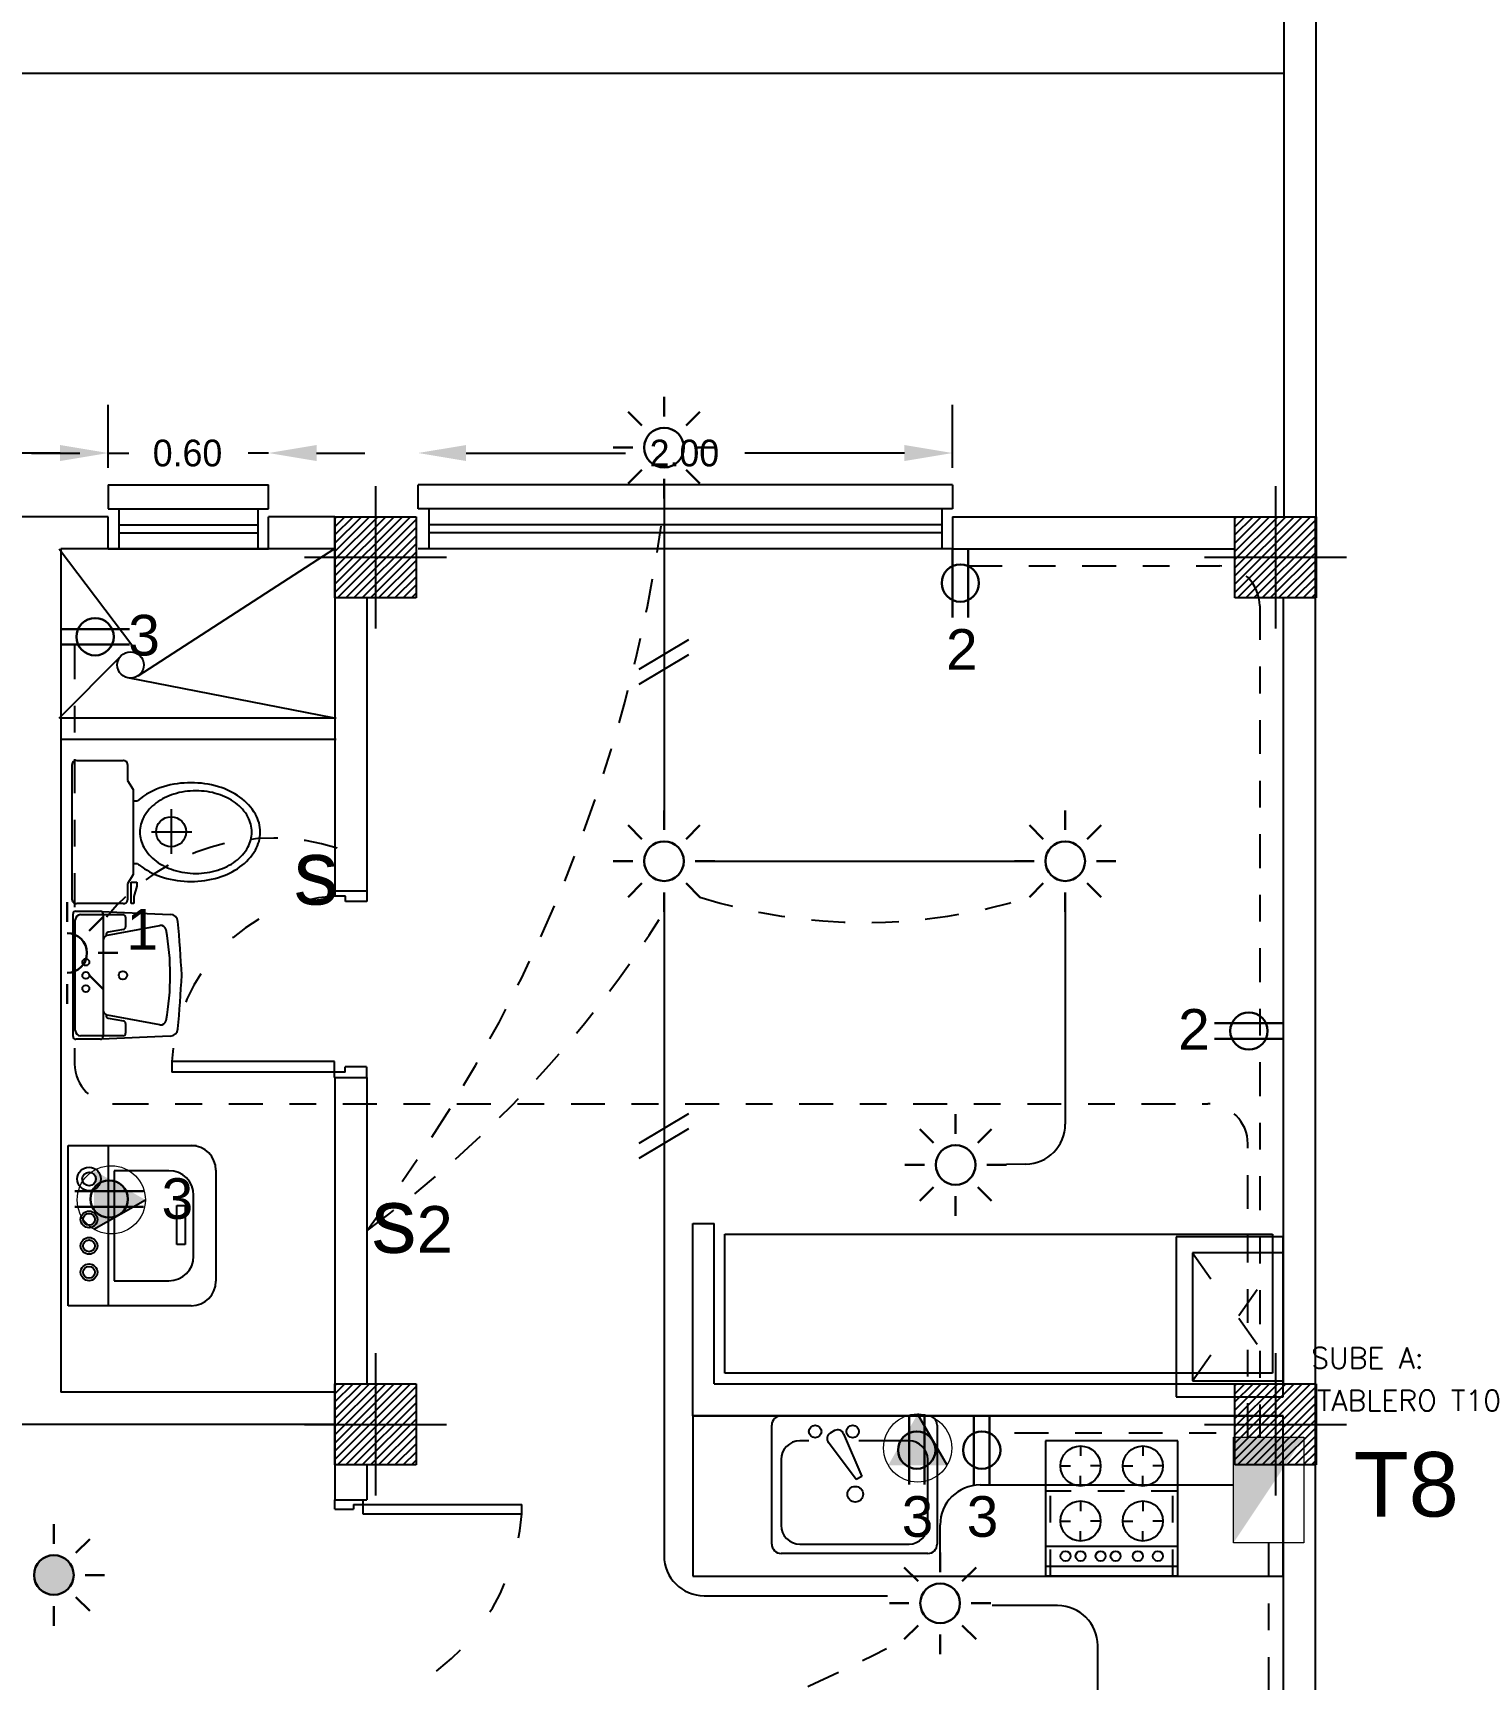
# Model space of a CAD drawing. Extents: x 876.5 to 905.5, y -346 to -323.9.
# Drawn here: x 881.6 to 886.99, y -340.25 to -334.09 of the extents above; entities that cross this region are included whole.
import ezdxf

# ---------------------------------------------------------------- set-up
doc = ezdxf.new("R2010")
doc.units = 0
doc.header["$LTSCALE"] = 0.01
for name, pattern in [('ACAD_ISO03W100', [30, 12, -18]), ('DASHDOT', [25.4, 12.7, -6.35, 0, -6.35]), ('HIDDEN', [0.375, 0.25, -0.125]), ('TRAZOS2', [9.525, 6.35, -3.175])]:
    doc.linetypes.add(name, pattern=pattern)
doc.layers.get('0').update_dxf_attribs({"linetype": 'CONTINUOUS'})
doc.styles.add('BARRIOS', font='arial.ttf')
doc.styles.add('STYLE5', font='simplex.shx', dxfattribs={"height": 2.6})

msp = doc.modelspace()

# ---------------------------------------------------------------- hatches: boundary and pattern name
h = msp.add_hatch(color=7)
h.dxf.hatch_style = 1
h.paths.add_polyline_path([(882.0174, -338.46), (881.8251, -338.35), (881.8251, -338.5699)])
h = msp.add_hatch(color=7)
h.dxf.hatch_style = 1
h.paths.add_polyline_path([(884.9079, -339.2615), (884.7979, -339.4538), (885.0178, -339.4538)])
at = {"linetype": 'TRAZOS2', "lineweight": 0}
msp.add_hatch(color=7, dxfattribs=at).paths.add_polyline_path([(886.0895, -339.7446), (886.0895, -339.348), (886.3536, -339.348)])
at = {"linetype": 'Continuous'}
h = msp.add_hatch(color=7, dxfattribs=at)
h.dxf.hatch_style = 1
h.paths.add_polyline_path([(881.6009, -339.8645, 1), (881.7492, -339.8645, 1)])

# ---------------------------------------------------------------- linework, layer by layer
at = {"color": 7, "linetype": 'Continuous'}
for p, q in [((886.3991, -335.9025), (886.3991, -324.2825)), ((886.2791, -335.9025), (886.2791, -332.6125)), ((880.665, -334.2425), (886.2791, -334.2425)), ((883.9586, -335.8337), (883.9586, -337.0022)), ((881.8785, -335.9025), (881.4119, -335.9025)), ((881.8785, -336.0225), (881.8785, -335.9025)), ((882.726, -335.9025), (882.4785, -335.9025)), ((882.4785, -336.0225), (882.4785, -335.9025)), ((882.726, -335.9025), (882.726, -336.6225)), ((882.726, -335.9025), (882.846, -335.9025)), ((885.0387, -335.9025), (885.0387, -336.0225)), ((885.0387, -335.9025), (886.276, -335.9025)), ((886.396, -335.9025), (886.396, -344.2325)), ((881.6949, -336.0225), (882.0013, -336.4278)), ((882.726, -336.0225), (881.701, -336.0225)), ((881.701, -336.0225), (881.701, -339.1805)), ((882.7249, -336.0225), (881.9887, -336.4991)), ((885.0387, -336.0225), (886.0951, -336.0225)), ((882.846, -336.2065), (882.846, -336.6225)), ((886.276, -336.2065), (886.276, -339.1485)), ((881.6949, -336.6569), (881.9267, -336.4228)), ((882.7249, -336.6569), (881.9524, -336.5061)), ((882.726, -336.6225), (882.726, -337.3025)), ((882.846, -336.6225), (882.846, -337.3025)), ((884.1484, -337.1921), (885.2704, -337.1921)), ((882.726, -337.3025), (882.846, -337.3025)), ((883.9586, -337.3819), (883.9586, -339.792)), ((885.4603, -337.3819), (885.4603, -338.1766)), ((882.726, -338.0025), (882.726, -339.5825)), ((882.726, -338.0025), (882.846, -338.0025)), ((882.846, -338.0025), (882.846, -339.1485)), ((885.3131, -338.3266), (885.1669, -338.3293)), ((884.066, -339.2685), (884.066, -338.5485)), ((884.066, -338.5485), (884.146, -338.5485)), ((884.146, -339.1485), (884.146, -338.5485)), ((884.186, -338.5885), (886.236, -338.5885)), ((884.186, -339.1085), (884.186, -338.5885)), ((886.276, -338.598), (885.876, -338.598)), ((885.876, -338.598), (885.876, -339.198)), ((886.236, -338.5885), (886.236, -339.1085)), ((886.276, -339.198), (886.276, -338.598)), ((886.276, -338.658), (885.936, -338.658)), ((885.936, -338.658), (885.936, -339.138)), ((886.276, -339.138), (886.276, -338.658)), ((886.236, -339.1085), (884.186, -339.1085)), ((885.936, -339.138), (886.276, -339.138)), ((882.726, -339.1805), (881.701, -339.1805)), ((884.146, -339.1485), (886.276, -339.1485)), ((885.876, -339.198), (886.276, -339.198)), ((882.726, -339.3005), (880.551, -339.3005)), ((884.066, -339.2685), (886.276, -339.2685)), ((886.276, -339.2685), (884.066, -339.2685)), ((884.066, -339.2685), (884.066, -339.8685)), ((886.276, -339.8685), (886.276, -339.2685)), ((882.726, -339.3325), (882.726, -339.4525)), ((882.846, -339.4525), (882.846, -339.5825)), ((886.276, -339.4525), (886.276, -343.9285)), ((885.1421, -339.5272), (886.0895, -339.5272)), ((882.726, -339.5825), (882.846, -339.5825)), ((884.9921, -339.7806), (884.9921, -339.6772)), ((884.066, -339.8685), (886.276, -339.8685)), ((884.1086, -339.942), (884.7952, -339.942)), ((885.4317, -339.9788), (885.1867, -339.9788)), ((885.5817, -341.3293), (885.5817, -340.1288))]:
    msp.add_line(p, q, dxfattribs=at)
at = {"color": 7}
for p, q in [((881.8785, -335.72), (881.8785, -335.484)), ((885.0381, -335.72), (885.0381, -335.484)), ((881.6985, -335.664), (881.5185, -335.664)), ((881.5919, -335.664), (881.7719, -335.664)), ((881.8785, -335.664), (881.9551, -335.664)), ((882.4785, -335.664), (882.4018, -335.664)), ((882.6585, -335.664), (882.8385, -335.664)), ((883.2181, -335.664), (883.8148, -335.664)), ((884.8581, -335.664), (884.2614, -335.664)), ((881.8785, -335.7825), (882.4785, -335.7825)), ((881.8785, -335.7825), (881.8785, -335.8725)), ((882.4785, -335.8725), (882.4785, -335.7825)), ((882.8789, -335.7885), (882.8789, -336.3205)), ((885.0381, -335.7825), (883.0381, -335.7825)), ((883.0381, -335.8725), (883.0381, -335.7825)), ((885.0381, -335.7825), (885.0381, -335.8725)), ((886.2471, -335.7885), (886.2471, -336.3205)), ((881.8785, -335.8725), (882.4785, -335.8725)), ((881.9185, -335.8725), (881.9185, -336.0225)), ((882.4385, -335.8725), (882.4385, -336.0225)), ((885.0381, -335.8725), (883.0381, -335.8725)), ((883.0781, -335.8725), (883.0781, -336.0225)), ((884.9981, -335.8725), (884.9981, -336.0225)), ((881.9185, -335.9325), (882.4385, -335.9325)), ((882.7269, -335.9025), (883.0309, -335.9025)), ((882.7269, -336.2065), (882.7269, -335.9025)), ((882.7269, -335.9092), (882.7336, -335.9025)), ((882.7269, -335.9399), (882.7643, -335.9025)), ((882.7269, -335.9706), (882.795, -335.9025)), ((882.7269, -336.0014), (882.8258, -335.9025)), ((882.7269, -336.0321), (882.8565, -335.9025)), ((882.7269, -336.0628), (882.8872, -335.9025)), ((882.7269, -336.0935), (882.9179, -335.9025)), ((882.7269, -336.1242), (882.9486, -335.9025)), ((882.7269, -336.1549), (882.9793, -335.9025)), ((882.7269, -336.1856), (883.01, -335.9025)), ((882.7269, -335.9025), (883.0309, -335.9025)), ((882.7269, -336.2065), (882.7269, -335.9025)), ((882.7367, -336.2065), (883.0309, -335.9123)), ((883.0309, -335.9025), (883.0309, -336.2065)), ((883.0309, -335.9025), (883.0309, -336.2065)), ((884.9981, -335.9325), (883.0781, -335.9325)), ((886.0951, -335.9025), (886.3991, -335.9025)), ((886.0951, -336.2065), (886.0951, -335.9025)), ((886.0951, -335.9092), (886.1019, -335.9025)), ((886.0951, -335.9399), (886.1326, -335.9025)), ((886.0951, -335.9706), (886.1633, -335.9025)), ((886.0951, -336.0014), (886.194, -335.9025)), ((886.0951, -336.0321), (886.2247, -335.9025)), ((886.0951, -336.0628), (886.2554, -335.9025)), ((886.0951, -336.0935), (886.2861, -335.9025)), ((886.0951, -336.1242), (886.3169, -335.9025)), ((886.0951, -336.1549), (886.3476, -335.9025)), ((886.0951, -336.1856), (886.3783, -335.9025)), ((886.0951, -335.9025), (886.3991, -335.9025)), ((886.0951, -336.2065), (886.0951, -335.9025)), ((886.105, -336.2065), (886.3991, -335.9123)), ((886.3991, -335.9025), (886.3991, -336.2065)), ((886.3991, -335.9025), (886.3991, -336.2065)), ((881.9185, -335.9625), (882.4385, -335.9625)), ((882.7675, -336.2065), (883.0309, -335.9431)), ((882.7982, -336.2065), (883.0309, -335.9738)), ((884.9981, -335.9625), (883.0781, -335.9625)), ((886.1357, -336.2065), (886.3991, -335.9431)), ((886.1664, -336.2065), (886.3991, -335.9738)), ((881.8785, -336.0225), (882.4785, -336.0225)), ((882.6129, -336.0545), (883.1449, -336.0545)), ((882.8289, -336.2065), (883.0309, -336.0045)), ((882.8596, -336.2065), (883.0309, -336.0352)), ((885.0381, -336.0225), (883.0381, -336.0225)), ((885.9811, -336.0545), (886.5131, -336.0545)), ((886.1971, -336.2065), (886.3991, -336.0045)), ((886.2278, -336.2065), (886.3991, -336.0352)), ((882.8903, -336.2065), (883.0309, -336.0659)), ((882.921, -336.2065), (883.0309, -336.0966)), ((886.2586, -336.2065), (886.3991, -336.0659)), ((886.2893, -336.2065), (886.3991, -336.0966)), ((882.9517, -336.2065), (883.0309, -336.1273)), ((882.9824, -336.2065), (883.0309, -336.158)), ((886.32, -336.2065), (886.3991, -336.1273)), ((886.3507, -336.2065), (886.3991, -336.158)), ((883.0309, -336.2065), (882.7269, -336.2065)), ((883.0309, -336.2065), (882.7269, -336.2065)), ((883.0132, -336.2065), (883.0309, -336.1888)), ((886.3991, -336.2065), (886.0951, -336.2065)), ((886.3991, -336.2065), (886.0951, -336.2065)), ((886.3814, -336.2065), (886.3991, -336.1888)), ((883.866, -336.4734), (884.0511, -336.3624)), ((883.866, -336.5297), (884.0511, -336.4187)), ((882.731, -336.6569), (881.701, -336.6569)), ((882.731, -336.7369), (881.701, -336.7369)), ((881.7439, -337.3366), (881.7439, -336.8298)), ((881.9328, -336.8165), (881.7617, -336.8165)), ((881.9506, -336.8298), (881.9506, -336.89)), ((881.9506, -336.89), (881.9721, -336.9239)), ((881.9721, -336.9239), (881.9721, -337.2425)), ((881.9721, -336.9656, 0.32), (881.988, -336.9656, 0.32)), ((882.1136, -336.9979), (882.1136, -337.1642)), ((882.1914, -337.0832), (882.0401, -337.0832)), ((881.9721, -337.2008, 0.32), (881.9884, -337.2008, 0.32)), ((881.9721, -337.2425), (881.9506, -337.2764)), ((881.9506, -337.2764), (881.9506, -337.3366)), ((881.964, -337.2709, 0.62), (881.9851, -337.2709, 0.62)), ((881.964, -337.3509, 0.62), (881.964, -337.2709, 0.62)), ((881.9851, -337.2852, 0.62), (881.9749, -337.3244, 0.62)), ((881.9851, -337.2709, 0.62), (881.9851, -337.2852, 0.62)), ((881.9328, -337.3499), (881.7617, -337.3499)), ((881.9749, -337.3509, 0.62), (881.964, -337.3509, 0.62)), ((881.9749, -337.3244, 0.62), (881.9749, -337.3509, 0.62)), ((882.726, -337.3025), (882.726, -337.3225)), ((882.766, -337.3225), (882.726, -337.3225)), ((882.766, -337.3425), (882.766, -337.3225)), ((882.846, -337.3425), (882.766, -337.3425)), ((882.846, -337.3025), (882.846, -337.3425)), ((881.747, -337.619), (881.747, -337.3893)), ((881.7551, -337.8261), (881.7551, -337.4119)), ((881.7569, -337.3794), (881.8494, -337.3794)), ((881.7749, -337.3921), (881.9334, -337.3921)), ((881.8533, -337.3802), (882.1106, -337.3911)), ((881.8593, -337.3893), (881.8593, -337.619)), ((881.9433, -337.402), (881.9433, -337.4381)), ((881.8703, -337.4693), (881.8706, -337.4716)), ((881.8755, -337.4696), (882.0719, -337.4333)), ((881.9352, -337.4478), (881.8783, -337.4582)), ((881.747, -337.8487), (881.747, -337.619)), ((881.8593, -337.619), (881.8593, -337.8487)), ((881.8706, -337.7665), (881.8703, -337.7687)), ((882.0719, -337.8047), (881.8755, -337.7684)), ((881.8783, -337.7798), (881.9352, -337.7902)), ((881.9334, -337.8459), (881.7749, -337.8459)), ((881.9433, -337.7999), (881.9433, -337.836)), ((881.8494, -337.8586), (881.7569, -337.8586)), ((882.1106, -337.8469), (881.8533, -337.8578)), ((882.7249, -337.9425), (882.1162, -337.9425)), ((882.1162, -337.9425), (882.1162, -337.9825)), ((882.7249, -337.9825), (882.7249, -337.9425)), ((882.7649, -337.9825), (882.7649, -337.9625)), ((882.8449, -337.9625), (882.7649, -337.9625)), ((882.8449, -337.9625), (882.8449, -338.0025)), ((882.7249, -337.9825), (882.1162, -337.9825)), ((882.7649, -337.9825), (882.7249, -337.9825)), ((882.7249, -338.0025), (882.7249, -337.9825)), ((883.866, -338.2481), (884.0511, -338.1371)), ((883.866, -338.3043), (884.0511, -338.1933)), ((881.7283, -338.2571), (882.1893, -338.2571)), ((881.7283, -338.8565), (881.7283, -338.2571)), ((881.7634, -338.2571), (882.2084, -338.2571)), ((881.8796, -338.8565), (881.8796, -338.2571)), ((881.9006, -338.3508), (881.9006, -338.7627)), ((882.1058, -338.3508), (881.9006, -338.3508)), ((882.2816, -338.3493), (882.2816, -338.7642)), ((881.8251, -338.5699), (882.0174, -338.46)), ((882.1981, -338.6705), (882.1981, -338.443)), ((882.1354, -338.627), (882.1354, -338.481)), ((882.1354, -338.481), (882.1667, -338.481)), ((882.1667, -338.481), (882.1667, -338.627)), ((882.1667, -338.627), (882.1354, -338.627)), ((881.9006, -338.7627), (882.1058, -338.7627)), ((882.1893, -338.8565), (881.7283, -338.8565)), ((882.8789, -339.0345), (882.8789, -339.5665)), ((886.2471, -339.0345), (886.2471, -339.5665)), ((882.7269, -339.1485), (883.0309, -339.1485)), ((882.7269, -339.4525), (882.7269, -339.1485)), ((882.7269, -339.1553), (882.7336, -339.1485)), ((882.7269, -339.186), (882.7643, -339.1485)), ((882.7269, -339.2167), (882.795, -339.1485)), ((882.7269, -339.2474), (882.8258, -339.1485)), ((882.7269, -339.2781), (882.8565, -339.1485)), ((882.7269, -339.3088), (882.8872, -339.1485)), ((882.7269, -339.3396), (882.9179, -339.1485)), ((882.7269, -339.3703), (882.9486, -339.1485)), ((882.7269, -339.401), (882.9793, -339.1485)), ((882.7269, -339.4317), (883.01, -339.1485)), ((882.7269, -339.1485), (883.0309, -339.1485)), ((882.7269, -339.4525), (882.7269, -339.1485)), ((882.7367, -339.4525), (883.0309, -339.1584)), ((882.7675, -339.4525), (883.0309, -339.1891)), ((883.0309, -339.1485), (883.0309, -339.4525)), ((883.0309, -339.1485), (883.0309, -339.4525)), ((886.0951, -339.1485), (886.3991, -339.1485)), ((886.0951, -339.4525), (886.0951, -339.1485)), ((886.0951, -339.1553), (886.1019, -339.1485)), ((886.0951, -339.186), (886.1326, -339.1485)), ((886.0951, -339.2167), (886.1633, -339.1485)), ((886.0951, -339.2474), (886.194, -339.1485)), ((886.0951, -339.2781), (886.2247, -339.1485)), ((886.0951, -339.3088), (886.2554, -339.1485)), ((886.0951, -339.3396), (886.2861, -339.1485)), ((886.0951, -339.3703), (886.3169, -339.1485)), ((886.0951, -339.401), (886.3476, -339.1485)), ((886.0951, -339.4317), (886.3783, -339.1485)), ((886.0951, -339.1485), (886.3991, -339.1485)), ((886.0951, -339.4525), (886.0951, -339.1485)), ((886.105, -339.4525), (886.3991, -339.1584)), ((886.1357, -339.4525), (886.3991, -339.1891)), ((886.3991, -339.1485), (886.3991, -339.4525)), ((886.3991, -339.1485), (886.3991, -339.4525)), ((882.7982, -339.4525), (883.0309, -339.2198)), ((882.8289, -339.4525), (883.0309, -339.2505)), ((885.0178, -339.4538), (884.9079, -339.2615)), ((886.1664, -339.4525), (886.3991, -339.2198)), ((886.1971, -339.4525), (886.3991, -339.2505)), ((882.6129, -339.3005), (883.1449, -339.3005)), ((882.8596, -339.4525), (883.0309, -339.2813)), ((882.8903, -339.4525), (883.0309, -339.312)), ((885.9811, -339.3005), (886.5131, -339.3005)), ((886.2278, -339.4525), (886.3991, -339.2813)), ((886.2586, -339.4525), (886.3991, -339.312)), ((882.921, -339.4525), (883.0309, -339.3427)), ((882.9517, -339.4525), (883.0309, -339.3734)), ((886.2893, -339.4525), (886.3991, -339.3427)), ((886.32, -339.4525), (886.3991, -339.3734)), ((882.9824, -339.4525), (883.0309, -339.4041)), ((883.0132, -339.4525), (883.0309, -339.4348)), ((886.3507, -339.4525), (886.3991, -339.4041)), ((886.3814, -339.4525), (886.3991, -339.4348)), ((883.0309, -339.4525), (882.7269, -339.4525)), ((883.0309, -339.4525), (882.7269, -339.4525)), ((886.3991, -339.4525), (886.0951, -339.4525)), ((886.3991, -339.4525), (886.0951, -339.4525)), ((882.726, -339.6178), (882.726, -339.5825)), ((882.726, -339.6178), (882.7966, -339.6178)), ((882.7966, -339.6002), (882.8319, -339.6002)), ((882.7966, -339.6002), (882.7966, -339.6178)), ((882.8319, -339.5825), (882.8319, -339.6002)), ((882.8319, -339.6002), (883.4266, -339.6002)), ((882.8319, -339.6002), (882.8319, -339.6355)), ((883.4266, -339.6355), (883.4266, -339.6002)), ((882.8319, -339.6355), (883.4266, -339.6355))]:
    msp.add_line(p, q, dxfattribs=at)
at = {"color": 7, "lineweight": 30}
for p, q in [((883.9586, -335.5271), (883.9586, -335.4539)), ((883.876, -335.5613), (883.8243, -335.5096)), ((884.0411, -335.5613), (884.0928, -335.5096)), ((883.8418, -335.6438), (883.7687, -335.6438)), ((884.0753, -335.6438), (884.1484, -335.6438)), ((883.876, -335.7264), (883.8243, -335.7781)), ((884.0411, -335.7264), (884.0928, -335.7781)), ((883.9586, -335.7606), (883.9586, -335.8337)), ((885.0387, -336.1509), (885.0387, -336.0225)), ((885.0968, -336.1509), (885.0968, -336.0225)), ((885.0387, -336.1509), (885.0387, -336.2793)), ((885.0968, -336.1509), (885.0968, -336.2793)), ((881.8294, -336.3229), (881.701, -336.3229)), ((881.8294, -336.3229), (881.9578, -336.3229)), ((881.8294, -336.381), (881.701, -336.381)), ((881.8294, -336.381), (881.9578, -336.381)), ((883.9586, -337.0753), (883.9586, -337.0022)), ((885.4603, -337.0753), (885.4603, -337.0022)), ((883.876, -337.1095), (883.8243, -337.0578)), ((884.0411, -337.1095), (884.0928, -337.0578)), ((885.3777, -337.1095), (885.326, -337.0578)), ((885.5428, -337.1095), (885.5945, -337.0578)), ((883.8418, -337.1921), (883.7687, -337.1921)), ((884.0753, -337.1921), (884.1484, -337.1921)), ((885.3435, -337.1921), (885.2704, -337.1921)), ((885.577, -337.1921), (885.6501, -337.1921)), ((883.876, -337.2746), (883.8243, -337.3263)), ((884.0411, -337.2746), (884.0928, -337.3263)), ((885.3777, -337.2746), (885.326, -337.3263)), ((885.5428, -337.2746), (885.5945, -337.3263)), ((881.7245, -337.419), (881.7245, -337.3459)), ((883.9586, -337.3088), (883.9586, -337.3819)), ((885.4603, -337.3088), (885.4603, -337.3819)), ((881.8071, -337.4532), (881.8588, -337.4015)), ((881.8413, -337.5357), (881.9144, -337.5357)), ((881.7245, -337.6525), (881.7245, -337.7256)), ((881.8071, -337.6183), (881.8588, -337.67)), ((886.1477, -337.7987), (886.0193, -337.7987)), ((886.1477, -337.7987), (886.276, -337.7987)), ((886.1477, -337.8569), (886.0193, -337.8569)), ((886.1477, -337.8569), (886.276, -337.8569)), ((885.0501, -338.2126), (885.0501, -338.1395)), ((884.9676, -338.2468), (884.9159, -338.1951)), ((885.1327, -338.2468), (885.1844, -338.1951)), ((884.9334, -338.3293), (884.8603, -338.3293)), ((885.1669, -338.3293), (885.24, -338.3293)), ((881.882, -338.4277), (881.7536, -338.4277)), ((881.882, -338.4277), (882.0104, -338.4277)), ((884.9676, -338.4119), (884.9159, -338.4636)), ((885.0501, -338.4461), (885.0501, -338.5192)), ((885.1327, -338.4119), (885.1844, -338.4636)), ((881.882, -338.4859), (881.7536, -338.4859)), ((881.882, -338.4859), (882.0104, -338.4859)), ((884.8757, -339.3969), (884.8757, -339.2685)), ((884.9338, -339.3969), (884.9338, -339.2685)), ((885.1188, -339.3969), (885.1188, -339.2685)), ((885.177, -339.3969), (885.177, -339.2685)), ((884.8757, -339.3969), (884.8757, -339.5253)), ((884.9338, -339.3969), (884.9338, -339.5253)), ((885.1188, -339.3969), (885.1188, -339.5253)), ((885.177, -339.3969), (885.177, -339.5253)), ((881.675, -339.7477), (881.675, -339.6746)), ((881.7576, -339.7819), (881.8093, -339.7302)), ((884.9921, -339.8537), (884.9921, -339.7806)), ((881.7918, -339.8645), (881.8649, -339.8645)), ((884.9095, -339.8879), (884.8578, -339.8362)), ((885.0746, -339.8879), (885.1263, -339.8362)), ((881.675, -339.9812), (881.675, -340.0543)), ((881.7576, -339.947), (881.8093, -339.9987)), ((884.8753, -339.9705), (884.8022, -339.9705)), ((885.1088, -339.9705), (885.1819, -339.9705)), ((884.9095, -340.053), (884.8578, -340.1047)), ((885.0746, -340.053), (885.1263, -340.1047)), ((884.9921, -340.0872), (884.9921, -340.1603))]:
    msp.add_line(p, q, dxfattribs=at)
at = {"color": 7, "linetype": 'DASHDOT'}
for p, q in [((885.0968, -336.0867), (886.0383, -336.0867)), ((886.1883, -336.2367), (886.1883, -339.348)), ((881.7525, -336.3835), (881.7525, -337.9506)), ((881.9025, -338.1006), (885.9937, -338.1006)), ((886.1437, -339.348), (886.1437, -338.2506)), ((885.2707, -339.3318), (886.0951, -339.3318)), ((886.2216, -339.7446), (886.2216, -343.8975))]:
    msp.add_line(p, q, dxfattribs=at)
at = {"color": 7, "linetype": 'ACAD_ISO03W100'}
for p, q in [((885.936, -338.658), (886.276, -339.138)), ((885.936, -339.138), (886.276, -338.658))]:
    msp.add_line(p, q, dxfattribs=at)
at = {"color": 7, "linetype": 'ByBlock'}
for p, q in [((884.3618, -339.7487), (884.3618, -339.3036)), ((884.3969, -339.2685), (884.9459, -339.2685)), ((884.5969, -339.3239), (884.5805, -339.3334)), ((884.981, -339.3036), (884.981, -339.7487)), ((884.5009, -339.3622), (884.4672, -339.3622)), ((884.6781, -339.5069), (884.5742, -339.3685)), ((884.6305, -339.336), (884.6984, -339.4952)), ((884.8756, -339.3622), (884.6883, -339.3622)), ((885.882, -339.3626), (885.3867, -339.3626)), ((885.3867, -339.3626), (885.3867, -339.8685)), ((885.5178, -339.3813), (885.5178, -339.4188)), ((885.7508, -339.3813), (885.7508, -339.4188)), ((885.882, -339.8685), (885.882, -339.3626)), ((884.3969, -339.4325), (884.3969, -339.6784)), ((884.9459, -339.6784), (884.9459, -339.4325)), ((884.6984, -339.4952), (884.6781, -339.5069)), ((885.4429, -339.4563), (885.4804, -339.4563)), ((885.5178, -339.5312), (885.5178, -339.4938)), ((885.5928, -339.4563), (885.5553, -339.4563)), ((885.6759, -339.4563), (885.7133, -339.4563)), ((885.7508, -339.5312), (885.7508, -339.4938)), ((885.8258, -339.4563), (885.7883, -339.4563)), ((885.5178, -339.5875), (885.5178, -339.6249)), ((885.7508, -339.5875), (885.7508, -339.6249)), ((885.4429, -339.6624), (885.4804, -339.6624)), ((885.5928, -339.6624), (885.5553, -339.6624)), ((885.6759, -339.6624), (885.7133, -339.6624)), ((885.8258, -339.6624), (885.7883, -339.6624)), ((884.4672, -339.7487), (884.5009, -339.7487)), ((884.5009, -339.7487), (884.8756, -339.7487)), ((885.3867, -339.7561), (885.882, -339.7561)), ((885.5178, -339.7374), (885.5178, -339.6999)), ((885.7508, -339.7374), (885.7508, -339.6999)), ((884.9459, -339.7838), (884.3969, -339.7838)), ((885.3867, -339.831), (885.882, -339.831)), ((885.882, -339.8685), (885.3867, -339.8685))]:
    msp.add_line(p, q, dxfattribs=at)
at = {"color": 7, "lineweight": 0}
for p, q in [((886.0895, -339.7446), (886.0895, -339.348)), ((886.0895, -339.348), (886.3536, -339.348)), ((886.3536, -339.348), (886.3536, -339.7446)), ((886.3536, -339.7446), (886.0895, -339.7446))]:
    msp.add_line(p, q, dxfattribs=at)
at = {"color": 7, "linetype": 'HIDDEN'}
for p, q in [((885.882, -339.55), (885.3867, -339.55)), ((885.4054, -339.8685), (885.4054, -339.55)), ((885.8632, -339.8685), (885.8632, -339.55))]:
    msp.add_line(p, q, dxfattribs=at)
at = {"color": 7, "lineweight": 30}
for centre, radius in [((883.9586, -335.6438), 0.0742), ((885.0677, -336.1509), 0.0698), ((881.8294, -336.3519), 0.0698), ((883.9586, -337.1921), 0.0742), ((885.4603, -337.1921), 0.0742), ((886.1477, -337.8278), 0.0698), ((885.0501, -338.3293), 0.0742), ((881.882, -338.4568), 0.0698), ((884.9047, -339.3969), 0.0698), ((885.1479, -339.3969), 0.0698), ((881.675, -339.8645), 0.0742), ((884.9921, -339.9705), 0.0742)]:
    msp.add_circle(centre, radius, dxfattribs=at)
at = {"color": 7, "linetype": 'Continuous'}
msp.add_circle((881.9619, -336.4576), 0.0494, dxfattribs=at)
at = {"color": 7}
for centre, radius in [((882.1136, -337.0821), 0.0562), ((881.7946, -337.5701), 0.013), ((881.7946, -337.6197), 0.013), ((881.7946, -337.6692), 0.013), ((881.9334, -337.619), 0.0155), ((881.8066, -338.3819), 0.0441), ((881.8066, -338.3819), 0.0257), ((881.8066, -338.5331), 0.0313), ((881.8066, -338.5331), 0.0221), ((881.8066, -338.6322), 0.0313), ((881.8066, -338.6322), 0.0221), ((881.8066, -338.7313), 0.0313), ((881.8066, -338.7313), 0.0221)]:
    msp.add_circle(centre, radius, dxfattribs=at)
at = {"color": 7, "lineweight": 15}
for centre in [(881.8898, -338.46), (884.9079, -339.3891)]:
    msp.add_circle(centre, 0.1276, dxfattribs=at)
at = {"color": 7, "linetype": 'ByBlock'}
for centre, radius in [((884.5243, -339.3271), 0.0234), ((884.6648, -339.3271), 0.0234), ((885.5178, -339.4563), 0.075), ((885.7508, -339.4563), 0.075), ((884.6744, -339.5619), 0.0293), ((885.5178, -339.6624), 0.075), ((885.7508, -339.6624), 0.075), ((885.4616, -339.7936), 0.0187), ((885.5178, -339.7936), 0.0187), ((885.5928, -339.7936), 0.0187), ((885.649, -339.7936), 0.0187), ((885.7321, -339.7936), 0.0187), ((885.807, -339.7936), 0.0187)]:
    msp.add_circle(centre, radius, dxfattribs=at)
at = {"color": 7, "linetype": 'DASHDOT'}
for centre, radius, start, end in [((878.2231, -335.0924), 5.7882, 323.00354, 352.25388), ((886.0383, -336.2367), 0.15, 0, 90), ((882.4941, -337.9083), 0.8026, 72.46568, 140.84593), ((884.7094, -335.3842), 2.0377, 252.38635, 287.61365), ((880.3226, -335.1082), 4.2884, 306.04666, 327.98052), ((881.9025, -337.9506), 0.15, 180, 270), ((885.9937, -338.2506), 0.15, 0, 90), ((882.5061, -335.7504), 4.9488, 273.93848, 298.37268)]:
    msp.add_arc(centre, radius, start, end, dxfattribs=at)
at = {"color": 7}
for centre, radius, start, end in [((881.7571, -336.8289), 0.0132, 69.69005, 184.04974), ((881.9374, -336.8289), 0.0132, 355.95026, 110.30995), ((882.1623, -337.1736), 0.2714, 106.44276, 129.95041), ((882.1881, -337.2611), 0.3626, 90, 106.44276), ((882.1881, -337.2611), 0.3626, 73.55724, 90), ((882.2139, -337.1736), 0.2714, 54.53013, 73.55724), ((882.1577, -337.1086), 0.1674, 126.41008, 150.68062), ((882.1872, -337.1486), 0.2171, 106.98776, 126.41008), ((882.2065, -337.2118), 0.2832, 90, 106.98776), ((882.2065, -337.2118), 0.2832, 73.01224, 90), ((882.2258, -337.1486), 0.2171, 53.58992, 73.01224), ((882.2554, -337.1086), 0.1674, 29.31938, 53.58992), ((882.2534, -337.1183), 0.2034, 30.17168, 54.53013), ((882.1125, -337.0832), 0.1155, 150.68062, 180), ((882.3006, -337.0832), 0.1155, 360, 29.31938), ((882.3137, -337.0832), 0.1337, 360, 30.17168), ((882.1125, -337.0832), 0.1155, 180, 209.31938), ((882.3006, -337.0832), 0.1155, 330.68062, 0), ((882.3137, -337.0832), 0.1337, 329.82832, 0), ((882.1577, -337.0578), 0.1674, 209.31938, 233.58992), ((882.2554, -337.0578), 0.1674, 306.41008, 330.68062), ((882.2534, -337.0481), 0.2034, 305.46987, 329.82832), ((882.1228, -337.0481), 0.2034, 228.64357, 234.53013), ((882.1623, -336.9928), 0.2714, 234.53013, 253.55724), ((882.1872, -337.0177), 0.2171, 233.58992, 253.01224), ((882.2065, -336.9546), 0.2832, 253.01224, 270), ((882.2065, -336.9546), 0.2832, 270, 286.98776), ((882.2258, -337.0177), 0.2171, 286.98776, 306.41008), ((882.2139, -336.9928), 0.2714, 286.44276, 305.46987), ((882.1881, -336.9053), 0.3626, 253.55724, 270), ((882.1881, -336.9053), 0.3626, 270, 286.44276), ((881.7571, -337.3375), 0.0132, 175.95026, 290.30995), ((881.9374, -337.3375), 0.0132, 249.69005, 4.04974), ((881.7569, -337.3893), 0.0099, 90, 180), ((881.7749, -337.4119), 0.0198, 90, 180), ((881.8494, -337.3893), 0.0099, 0, 90), ((881.9334, -337.402), 0.0099, 0, 90), ((882.1094, -337.4208), 0.0297, 5.37318, 87.5846), ((881.8791, -337.4891), 0.0198, 100.46879, 180), ((881.8801, -337.468), 0.0099, 100.34268, 187.82118), ((881.9334, -337.4381), 0.0099, 280.34268, 0), ((882.0755, -337.4528), 0.0198, 10.70305, 100.46879), ((881.2161, -337.6152), 0.8944, 359.75673, 10.70305), ((877.5848, -337.8463), 4.5743, 2.84851, 5.37318), ((881.2161, -337.6228), 0.8944, 349.29695, 0.24327), ((877.5848, -337.3917), 4.5743, 354.62682, 357.15149), ((881.8791, -337.7489), 0.0198, 180, 259.53121), ((881.8801, -337.7701), 0.0099, 172.17882, 259.65732), ((881.7749, -337.8261), 0.0198, 180, 270), ((881.9334, -337.836), 0.0099, 270, 0), ((881.9334, -337.7999), 0.0099, 0, 79.65732), ((882.0755, -337.7852), 0.0198, 259.53121, 349.29695), ((882.1094, -337.8173), 0.0297, 272.4154, 354.62682), ((881.7569, -337.8487), 0.0099, 180, 270), ((881.8494, -337.8487), 0.0099, 270, 0), ((882.1893, -338.3493), 0.0922, 0, 90), ((882.1058, -338.443), 0.0922, 0, 90), ((882.1058, -338.6705), 0.0922, 270, 0), ((882.1893, -338.7642), 0.0922, 270, 0)]:
    msp.add_arc(centre, radius, start, end, dxfattribs=at)
at = {"color": 7, "linetype": 'ACAD_ISO03W100'}
for centre, radius, start, end in [((882.7715, -337.9771), 0.6562, 93.97214, 176.97475), ((882.6109, -339.5739), 0.818, 286.31466, 355.68236)]:
    msp.add_arc(centre, radius, start, end, dxfattribs=at)
at = {"color": 7, "lineweight": 30}
msp.add_arc((881.7245, -337.5357), 0.0742, 270, 90, dxfattribs=at)
at = {"color": 7, "linetype": 'Continuous'}
for centre, start, end in [((885.3103, -338.1766), 271.08129, 0), ((885.1421, -339.6772), 90, 180), ((884.1086, -339.792), 180, 270), ((885.4317, -340.1288), 0, 90)]:
    msp.add_arc(centre, 0.15, start, end, dxfattribs=at)
at = {"color": 7, "linetype": 'ByBlock'}
for centre, radius, start, end in [((884.3969, -339.3036), 0.0351, 90, 180), ((884.6086, -339.3442), 0.0234, 20.53768, 120), ((884.9459, -339.3036), 0.0351, 0, 90), ((884.4672, -339.4325), 0.0703, 90, 180), ((884.5922, -339.3536), 0.0234, 120, 219.46232), ((884.8756, -339.4325), 0.0703, 0, 90), ((884.4672, -339.6784), 0.0703, 180, 270), ((884.8756, -339.6784), 0.0703, 270, 0), ((884.3969, -339.7487), 0.0351, 180, 270), ((884.9459, -339.7487), 0.0351, 270, 0)]:
    msp.add_arc(centre, radius, start, end, dxfattribs=at)
at = {"color": 7}
for points in [[(881.6985, -335.634), (881.6985, -335.694), (881.8785, -335.664)], [(882.6585, -335.634), (882.6585, -335.694), (882.4785, -335.664)], [(883.2181, -335.634), (883.2181, -335.694), (883.0381, -335.664)], [(884.8581, -335.634), (884.8581, -335.694), (885.0381, -335.664)]]:
    msp.add_solid(points, dxfattribs=at)

# ---------------------------------------------------------------- texts
at = {"color": 7, "linetype": 'Continuous'}
for s, p in [('0.60', (882.0451, -335.714)), ('2.00', (883.9048, -335.714))]:
    msp.add_text(s, height=0.1, dxfattribs=at).set_placement(p)
at = {"color": 7, "linetype": 'Continuous', "style": 'BARRIOS'}
for s, height, p in [('3', 0.1523, (881.9534, -336.4221)), ('2', 0.1523, (885.0141, -336.4755)), ('s', 0.2416, (882.5723, -337.3545)), ('1', 0.1523, (881.9464, -337.5232)), ('2', 0.1523, (885.8828, -337.898)), ('3', 0.1523, (882.0782, -338.5314)), ('s', 0.2416, (882.8638, -338.6581)), ('2', 0.1749, (883.0326, -338.6581)), ('T8', 0.24165, (886.5395, -339.6457)), ('3', 0.1523, (884.8483, -339.7215)), ('3', 0.1523, (885.0915, -339.7215))]:
    msp.add_text(s, height=height, dxfattribs=at).set_placement(p)
at = {"color": 7, "style": 'STYLE5'}
for s, p in [('SUBE A:', (886.3806, -339.091)), ('TABLERO T10', (886.4029, -339.2503))]:
    msp.add_text(s, height=0.078, dxfattribs=at).set_placement(p)

doc.saveas('drawing.dxf')
